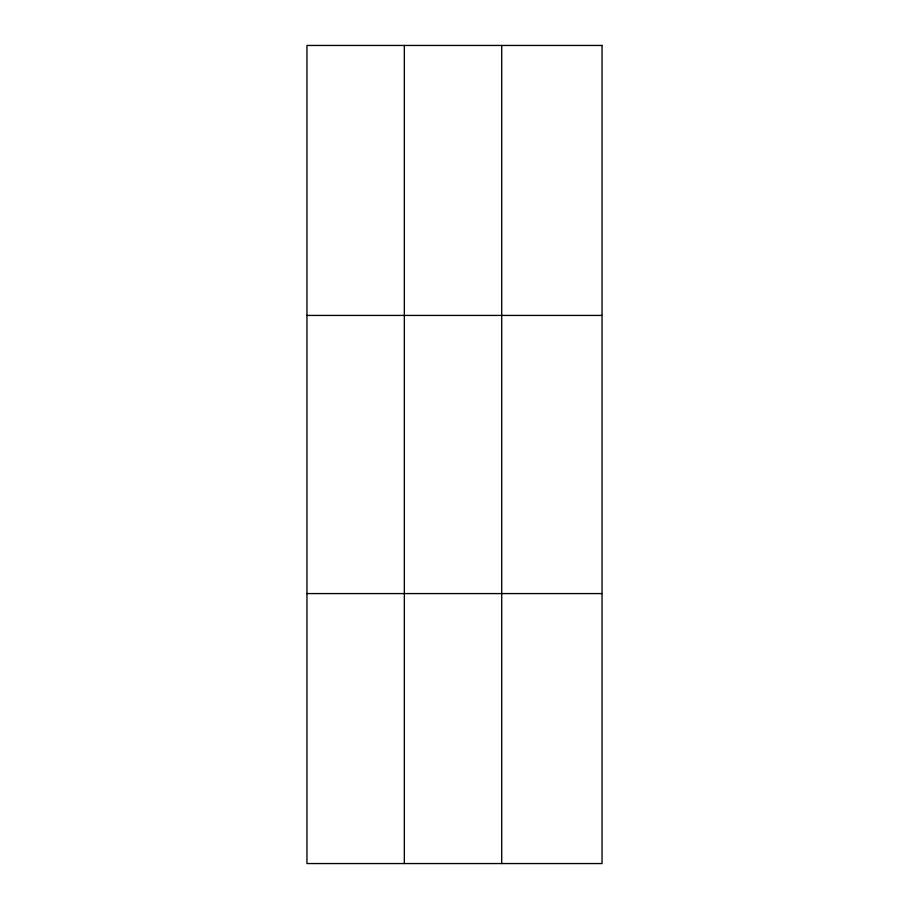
<?xml version="1.0" encoding="UTF-8"?>
<svg xmlns="http://www.w3.org/2000/svg" width="909" height="909" viewBox="0 0 909 909"><rect width="100%" height="100%" fill="white"/><g stroke="black" fill="none" stroke-linecap="round" stroke-linejoin="round"><path stroke-width="1.36" d="M404.335 863.55L404.335 45.45M501.711 863.55L501.711 45.45M306.958 315.423L602.042 315.423M306.958 593.577L602.042 593.577M602.042 45.45L602.042 863.55L306.958 863.55L306.958 45.45L602.042 45.45"/></g></svg>
